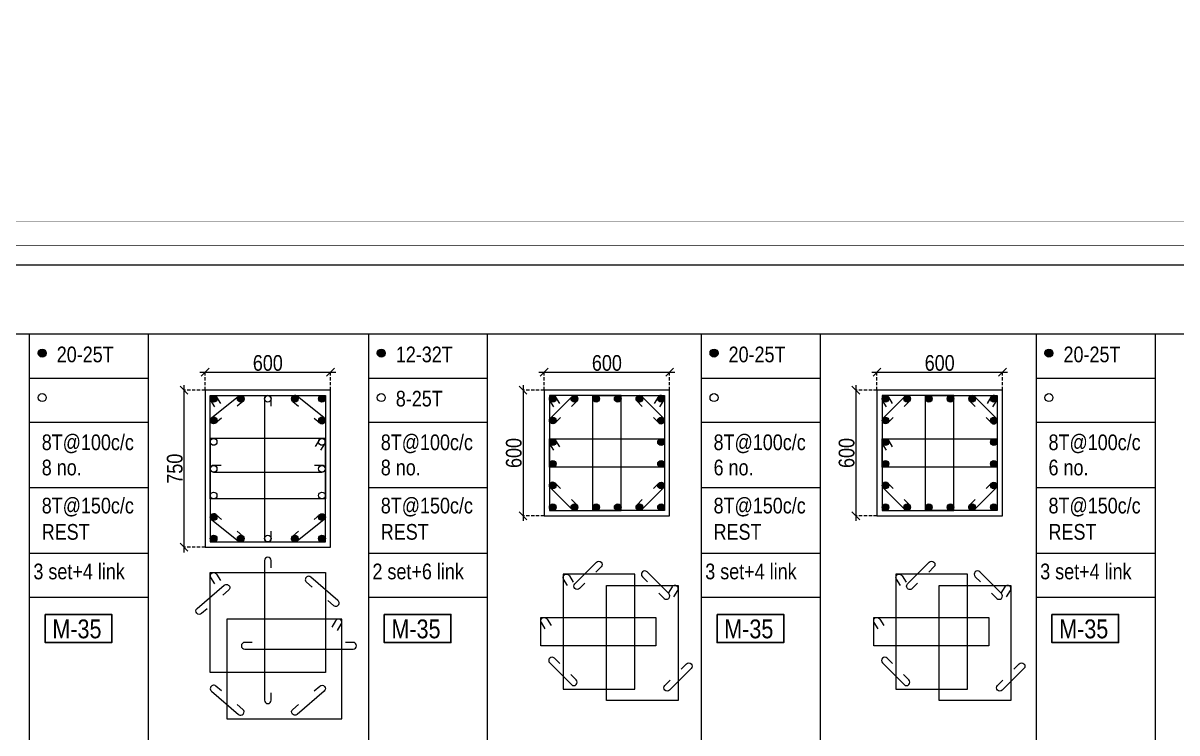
# Model space of a CAD drawing. Header units: millimetres. Extents: x 1112055 to 3390982, y -148532 to 766891.
# Drawn here: x 2311969 to 2334035, y 558168 to 571740 of the extents above; entities that cross this region are included whole.
import ezdxf
from ezdxf.enums import TextEntityAlignment as Align

# ---------------------------------------------------------------- set-up
doc = ezdxf.new("R2010")
doc.units = ezdxf.units.MM
doc.header["$PDMODE"] = 35
doc.header["$PDSIZE"] = -25
doc.linetypes.add('DASHED2', pattern=[0.375, 0.25, -0.125])
doc.linetypes.add('Hidden', pattern=[9.525, 6.35, -3.175])
for name, color, linetype, lineweight in [('B COL. SIZE DIM', 220, 'Continuous', 25), ('B COLSCH', 204, 'Continuous', 20), ('B COLUMN', 1, 'Hidden', 9), ('B STEEL', 34, 'Continuous', 15), ('B TITLE BLOCK', 250, 'Continuous', 0)]:
    doc.layers.add(name, color=color, linetype=linetype, lineweight=lineweight)
doc.layers.add('B TEXT', color=7, linetype='Continuous')
doc.styles.add('dim inside', font='romans.shx', dxfattribs={"width": 0.8, "height": 125})
doc.styles.add('SWINC', font='swissc.ttf')
doc.dimstyles.new('dim inside', dxfattribs={"dimtxt": 125, "dimasz": 100, "dimexe": 0, "dimexo": 0, "dimgap": 10, "dimtad": 0, "dimdec": 0, "dimzin": 0, "dimdsep": 46, "dimtxsty": 'dim inside', "dimblk": 'SMALL', "dimcen": 0.09, "dimadec": 0, "dimazin": 0, "dimtfac": 1, "dimtdec": 0, "dimtofl": 0, "dimtmove": 0, "dimatfit": 3, "dimfxl": 1, "dimtolj": 1, "dimtzin": 0, "dimarcsym": 2})

# ---------------------------------------------------------------- blocks, each defined once
blk = doc.blocks.new('_Oblique')
at = {"color": 0, "linetype": 'ByBlock', "lineweight": -2}
blk.add_line((-0.5, -0.5), (0.5, 0.5), dxfattribs=at)
blk = doc.blocks.new('*D3368')
at = {"layer": 'B COL. SIZE DIM', "color": 250, "lineweight": 9, "ltscale": 250, "transparency": 16777216}
blk.add_line((2315350, 565065), (2317950, 565065), dxfattribs=at)
at = {"layer": 'B COL. SIZE DIM', "color": 250, "linetype": 'DASHED2', "lineweight": 9, "ltscale": 250, "transparency": 16777216}
for p, q in [((2315450, 564720), (2315450, 565065)), ((2317850, 564720), (2317850, 565065))]:
    blk.add_line(p, q, dxfattribs=at)
at = {"layer": 'Defpoints', "color": 0, "transparency": 16777216}
for p in [(2317850, 565065), (2315450, 564720), (2317850, 564720)]:
    blk.add_point(p, dxfattribs=at)
at = {"layer": 'B COL. SIZE DIM', "color": 250, "lineweight": 9, "transparency": 16777216, "xscale": 150, "yscale": 150, "zscale": 150, "rotation": 180}
blk.add_blockref('_Oblique', (2315450, 565065), dxfattribs=at)
at = {"layer": 'B COL. SIZE DIM', "color": 250, "lineweight": 9, "transparency": 16777216, "xscale": 150, "yscale": 150, "zscale": 150}
blk.add_blockref('_Oblique', (2317850, 565065), dxfattribs=at)
at = {"layer": 'B COL. SIZE DIM', "color": 6, "transparency": 16777216, "insert": (2316650, 565240), "char_height": 300, "attachment_point": 5, "style": 'SWINC'}
blk.add_mtext('\\A1;600', dxfattribs=at)
blk = doc.blocks.new('*D3369')
at = {"layer": 'B COL. SIZE DIM', "color": 250, "lineweight": 9, "ltscale": 250, "transparency": 16777216}
blk.add_line((2315046, 564820), (2315046, 561620), dxfattribs=at)
at = {"layer": 'B COL. SIZE DIM', "color": 250, "linetype": 'DASHED2', "lineweight": 9, "ltscale": 250, "transparency": 16777216}
for p, q in [((2315450, 564720), (2315046, 564720)), ((2315450, 561720), (2315046, 561720))]:
    blk.add_line(p, q, dxfattribs=at)
at = {"layer": 'Defpoints', "color": 0, "transparency": 16777216}
for p in [(2315450, 564720), (2315046, 561720), (2315450, 561720)]:
    blk.add_point(p, dxfattribs=at)
at = {"layer": 'B COL. SIZE DIM', "color": 250, "lineweight": 9, "transparency": 16777216, "xscale": 150, "yscale": 150, "zscale": 150}
for p, rotation in [((2315046, 564720), 90), ((2315046, 561720), 270)]:
    blk.add_blockref('_Oblique', p, dxfattribs=dict(at, rotation=rotation))
at = {"layer": 'B COL. SIZE DIM', "color": 6, "transparency": 16777216, "insert": (2314871, 563220), "char_height": 300, "attachment_point": 5, "rotation": 90, "style": 'SWINC'}
blk.add_mtext('\\A1;750', dxfattribs=at)
blk = doc.blocks.new('*D3380')
at = {"layer": 'B COL. SIZE DIM', "color": 250, "lineweight": 9, "ltscale": 250, "transparency": 16777216}
blk.add_line((2321834, 565065), (2324434, 565065), dxfattribs=at)
at = {"layer": 'B COL. SIZE DIM', "color": 250, "linetype": 'DASHED2', "lineweight": 9, "ltscale": 250, "transparency": 16777216}
for p, q in [((2321934, 564720), (2321934, 565065)), ((2324334, 564720), (2324334, 565065))]:
    blk.add_line(p, q, dxfattribs=at)
at = {"layer": 'Defpoints', "color": 0, "transparency": 16777216}
for p in [(2324334, 565065), (2321934, 564720), (2324334, 564720)]:
    blk.add_point(p, dxfattribs=at)
at = {"layer": 'B COL. SIZE DIM', "color": 250, "lineweight": 9, "transparency": 16777216, "xscale": 150, "yscale": 150, "zscale": 150, "rotation": 180}
blk.add_blockref('_Oblique', (2321934, 565065), dxfattribs=at)
at = {"layer": 'B COL. SIZE DIM', "color": 250, "lineweight": 9, "transparency": 16777216, "xscale": 150, "yscale": 150, "zscale": 150}
blk.add_blockref('_Oblique', (2324334, 565065), dxfattribs=at)
at = {"layer": 'B COL. SIZE DIM', "color": 6, "transparency": 16777216, "insert": (2323134, 565240), "char_height": 300, "attachment_point": 5, "style": 'SWINC'}
blk.add_mtext('\\A1;600', dxfattribs=at)
blk = doc.blocks.new('*D3381')
at = {"layer": 'B COL. SIZE DIM', "color": 250, "lineweight": 9, "ltscale": 250, "transparency": 16777216}
blk.add_line((2321530, 564820), (2321530, 562220), dxfattribs=at)
at = {"layer": 'B COL. SIZE DIM', "color": 250, "linetype": 'DASHED2', "lineweight": 9, "ltscale": 250, "transparency": 16777216}
for p, q in [((2321934, 564720), (2321530, 564720)), ((2321934, 562320), (2321530, 562320))]:
    blk.add_line(p, q, dxfattribs=at)
at = {"layer": 'Defpoints', "color": 0, "transparency": 16777216}
for p in [(2321934, 564720), (2321530, 562320), (2321934, 562320)]:
    blk.add_point(p, dxfattribs=at)
at = {"layer": 'B COL. SIZE DIM', "color": 250, "lineweight": 9, "transparency": 16777216, "xscale": 150, "yscale": 150, "zscale": 150}
for p, rotation in [((2321530, 564720), 90), ((2321530, 562320), 270)]:
    blk.add_blockref('_Oblique', p, dxfattribs=dict(at, rotation=rotation))
at = {"layer": 'B COL. SIZE DIM', "color": 6, "transparency": 16777216, "insert": (2321355, 563520), "char_height": 300, "attachment_point": 5, "rotation": 90, "style": 'SWINC'}
blk.add_mtext('\\A1;600', dxfattribs=at)
blk = doc.blocks.new('*D3404')
at = {"layer": 'B COL. SIZE DIM', "color": 250, "lineweight": 9, "ltscale": 250, "transparency": 16777216}
blk.add_line((2328198, 565065), (2330798, 565065), dxfattribs=at)
at = {"layer": 'B COL. SIZE DIM', "color": 250, "linetype": 'DASHED2', "lineweight": 9, "ltscale": 250, "transparency": 16777216}
for p, q in [((2328298, 564720), (2328298, 565065)), ((2330698, 564720), (2330698, 565065))]:
    blk.add_line(p, q, dxfattribs=at)
at = {"layer": 'Defpoints', "color": 0, "transparency": 16777216}
for p in [(2330698, 565065), (2328298, 564720), (2330698, 564720)]:
    blk.add_point(p, dxfattribs=at)
at = {"layer": 'B COL. SIZE DIM', "color": 250, "lineweight": 9, "transparency": 16777216, "xscale": 150, "yscale": 150, "zscale": 150, "rotation": 180}
blk.add_blockref('_Oblique', (2328298, 565065), dxfattribs=at)
at = {"layer": 'B COL. SIZE DIM', "color": 250, "lineweight": 9, "transparency": 16777216, "xscale": 150, "yscale": 150, "zscale": 150}
blk.add_blockref('_Oblique', (2330698, 565065), dxfattribs=at)
at = {"layer": 'B COL. SIZE DIM', "color": 6, "transparency": 16777216, "insert": (2329498, 565240), "char_height": 300, "attachment_point": 5, "style": 'SWINC'}
blk.add_mtext('\\A1;600', dxfattribs=at)
blk = doc.blocks.new('*D3405')
at = {"layer": 'B COL. SIZE DIM', "color": 250, "lineweight": 9, "ltscale": 250, "transparency": 16777216}
blk.add_line((2327894, 564820), (2327894, 562220), dxfattribs=at)
at = {"layer": 'B COL. SIZE DIM', "color": 250, "linetype": 'DASHED2', "lineweight": 9, "ltscale": 250, "transparency": 16777216}
for p, q in [((2328298, 564720), (2327894, 564720)), ((2328298, 562320), (2327894, 562320))]:
    blk.add_line(p, q, dxfattribs=at)
at = {"layer": 'Defpoints', "color": 0, "transparency": 16777216}
for p in [(2328298, 564720), (2327894, 562320), (2328298, 562320)]:
    blk.add_point(p, dxfattribs=at)
at = {"layer": 'B COL. SIZE DIM', "color": 250, "lineweight": 9, "transparency": 16777216, "xscale": 150, "yscale": 150, "zscale": 150}
for p, rotation in [((2327894, 564720), 90), ((2327894, 562320), 270)]:
    blk.add_blockref('_Oblique', p, dxfattribs=dict(at, rotation=rotation))
at = {"layer": 'B COL. SIZE DIM', "color": 6, "transparency": 16777216, "insert": (2327719, 563520), "char_height": 300, "attachment_point": 5, "rotation": 90, "style": 'SWINC'}
blk.add_mtext('\\A1;600', dxfattribs=at)

msp = doc.modelspace()

# ---------------------------------------------------------------- hatches: boundary and pattern name
at = {"layer": 'B STEEL', "lineweight": 9, "ltscale": 0.5}
h = msp.add_hatch(color=34, dxfattribs=at)
edge = h.paths.add_edge_path()
edge.add_arc((2312334.7, 565428.9), 76.8, 0, 360)
h = msp.add_hatch(color=34, dxfattribs=at)
edge = h.paths.add_edge_path()
edge.add_arc((2318818.7, 565428.9), 76.8, 0, 360)
h = msp.add_hatch(color=34, dxfattribs=at)
edge = h.paths.add_edge_path()
edge.add_arc((2325182.8, 565428.9), 76.8, 0, 360)
h = msp.add_hatch(color=34, dxfattribs=at)
edge = h.paths.add_edge_path()
edge.add_arc((2331587.9, 565428.9), 76.8, 0, 360)
h = msp.add_hatch(color=34, dxfattribs=at)
edge = h.paths.add_edge_path()
edge.add_arc((2315613.9, 564555.7), 64, 0, 360)
at = {"layer": 'B STEEL', "lineweight": 30}
h = msp.add_hatch(color=34, dxfattribs=at)
edge = h.paths.add_edge_path()
edge.add_arc((2316131.9, 564555.7), 64, 0, 360)
h = msp.add_hatch(color=34, dxfattribs=at)
edge = h.paths.add_edge_path()
edge.add_arc((2317167.9, 564555.7), 64, 0, 360)
at = {"layer": 'B STEEL', "lineweight": 9, "ltscale": 0.5}
h = msp.add_hatch(color=34, dxfattribs=at)
edge = h.paths.add_edge_path()
edge.add_arc((2317685.8, 564555.7), 64, 180, 540, ccw=False)
h = msp.add_hatch(color=34, dxfattribs=at)
edge = h.paths.add_edge_path()
edge.add_arc((2322097.9, 564555.7), 64, 0, 360)
h = msp.add_hatch(color=34, dxfattribs=at)
edge = h.paths.add_edge_path()
edge.add_arc((2322512.2, 564555.7), 64, 180, 540, ccw=False)
at = {"layer": 'B STEEL'}
h = msp.add_hatch(color=34, dxfattribs=at)
edge = h.paths.add_edge_path()
edge.add_arc((2322926.6, 564555.7), 64, 0, 360)
h = msp.add_hatch(color=34, dxfattribs=at)
edge = h.paths.add_edge_path()
edge.add_arc((2323341, 564555.7), 64, 0, 360)
at = {"layer": 'B STEEL', "lineweight": 9, "ltscale": 0.5}
h = msp.add_hatch(color=34, dxfattribs=at)
edge = h.paths.add_edge_path()
edge.add_arc((2323755.4, 564555.7), 64, 180, 540, ccw=False)
h = msp.add_hatch(color=34, dxfattribs=at)
edge = h.paths.add_edge_path()
edge.add_arc((2324169.8, 564555.7), 64, 180, 540, ccw=False)
h = msp.add_hatch(color=34, dxfattribs=at)
edge = h.paths.add_edge_path()
edge.add_arc((2328461.9, 564555.7), 64, 0, 360)
h = msp.add_hatch(color=34, dxfattribs=at)
edge = h.paths.add_edge_path()
edge.add_arc((2328876.3, 564555.7), 64, 180, 540, ccw=False)
at = {"layer": 'B STEEL'}
h = msp.add_hatch(color=34, dxfattribs=at)
edge = h.paths.add_edge_path()
edge.add_arc((2329290.7, 564555.7), 64, 0, 360)
h = msp.add_hatch(color=34, dxfattribs=at)
edge = h.paths.add_edge_path()
edge.add_arc((2329705.1, 564555.7), 64, 0, 360)
at = {"layer": 'B STEEL', "lineweight": 9, "ltscale": 0.5}
h = msp.add_hatch(color=34, dxfattribs=at)
edge = h.paths.add_edge_path()
edge.add_arc((2330119.5, 564555.7), 64, 180, 540, ccw=False)
h = msp.add_hatch(color=34, dxfattribs=at)
edge = h.paths.add_edge_path()
edge.add_arc((2330533.9, 564555.7), 64, 180, 540, ccw=False)
at = {"layer": 'B STEEL', "lineweight": 30}
h = msp.add_hatch(color=34, dxfattribs=at)
edge = h.paths.add_edge_path()
edge.add_arc((2315613.9, 564143.7), 64, 0, 360)
h = msp.add_hatch(color=34, dxfattribs=at)
edge = h.paths.add_edge_path()
edge.add_arc((2317685.8, 564143.7), 64, 0, 360)
at = {"layer": 'B STEEL', "lineweight": 9, "ltscale": 0.5}
h = msp.add_hatch(color=34, dxfattribs=at)
edge = h.paths.add_edge_path()
edge.add_arc((2322097.9, 564141.3), 64, 0, 360)
h = msp.add_hatch(color=34, dxfattribs=at)
edge = h.paths.add_edge_path()
edge.add_arc((2324169.8, 564141.3), 64, 180, 540, ccw=False)
h = msp.add_hatch(color=34, dxfattribs=at)
edge = h.paths.add_edge_path()
edge.add_arc((2328461.9, 564141.3), 64, 0, 360)
h = msp.add_hatch(color=34, dxfattribs=at)
edge = h.paths.add_edge_path()
edge.add_arc((2330533.9, 564141.3), 64, 180, 540, ccw=False)
at = {"layer": 'B STEEL'}
h = msp.add_hatch(color=34, dxfattribs=at)
edge = h.paths.add_edge_path()
edge.add_arc((2322097.9, 563726.9), 64, 0, 360)
h = msp.add_hatch(color=34, dxfattribs=at)
edge = h.paths.add_edge_path()
edge.add_arc((2324169.8, 563726.9), 64, 0, 360)
h = msp.add_hatch(color=34, dxfattribs=at)
edge = h.paths.add_edge_path()
edge.add_arc((2328461.9, 563726.9), 64, 0, 360)
h = msp.add_hatch(color=34, dxfattribs=at)
edge = h.paths.add_edge_path()
edge.add_arc((2330533.9, 563726.9), 64, 0, 360)
h = msp.add_hatch(color=34, dxfattribs=at)
edge = h.paths.add_edge_path()
edge.add_arc((2322097.9, 563312.5), 64, 0, 360)
h = msp.add_hatch(color=34, dxfattribs=at)
edge = h.paths.add_edge_path()
edge.add_arc((2324169.8, 563312.5), 64, 0, 360)
h = msp.add_hatch(color=34, dxfattribs=at)
edge = h.paths.add_edge_path()
edge.add_arc((2328461.9, 563312.5), 64, 0, 360)
h = msp.add_hatch(color=34, dxfattribs=at)
edge = h.paths.add_edge_path()
edge.add_arc((2330533.9, 563312.5), 64, 0, 360)
at = {"layer": 'B STEEL', "lineweight": 9, "ltscale": 0.5}
h = msp.add_hatch(color=34, dxfattribs=at)
edge = h.paths.add_edge_path()
edge.add_arc((2322097.9, 562898.2), 64, 0, 360)
h = msp.add_hatch(color=34, dxfattribs=at)
edge = h.paths.add_edge_path()
edge.add_arc((2324169.8, 562898.2), 64, 180, 540, ccw=False)
h = msp.add_hatch(color=34, dxfattribs=at)
edge = h.paths.add_edge_path()
edge.add_arc((2328461.9, 562898.2), 64, 0, 360)
h = msp.add_hatch(color=34, dxfattribs=at)
edge = h.paths.add_edge_path()
edge.add_arc((2330533.9, 562898.2), 64, 180, 540, ccw=False)
h = msp.add_hatch(color=34, dxfattribs=at)
edge = h.paths.add_edge_path()
edge.add_arc((2322097.9, 562483.8), 64, 0, 360, ccw=False)
h = msp.add_hatch(color=34, dxfattribs=at)
edge = h.paths.add_edge_path()
edge.add_arc((2322512.2, 562483.8), 64, -180, 180)
at = {"layer": 'B STEEL'}
h = msp.add_hatch(color=34, dxfattribs=at)
edge = h.paths.add_edge_path()
edge.add_arc((2322926.6, 562483.8), 64, 0, 360)
h = msp.add_hatch(color=34, dxfattribs=at)
edge = h.paths.add_edge_path()
edge.add_arc((2323341, 562483.8), 64, 0, 360)
at = {"layer": 'B STEEL', "lineweight": 9, "ltscale": 0.5}
h = msp.add_hatch(color=34, dxfattribs=at)
edge = h.paths.add_edge_path()
edge.add_arc((2323755.4, 562483.8), 64, -180, 180)
h = msp.add_hatch(color=34, dxfattribs=at)
edge = h.paths.add_edge_path()
edge.add_arc((2324169.8, 562483.8), 64, -180, 180)
h = msp.add_hatch(color=34, dxfattribs=at)
edge = h.paths.add_edge_path()
edge.add_arc((2328461.9, 562483.8), 64, 0, 360, ccw=False)
h = msp.add_hatch(color=34, dxfattribs=at)
edge = h.paths.add_edge_path()
edge.add_arc((2328876.3, 562483.8), 64, -180, 180)
at = {"layer": 'B STEEL'}
h = msp.add_hatch(color=34, dxfattribs=at)
edge = h.paths.add_edge_path()
edge.add_arc((2329290.7, 562483.8), 64, 0, 360)
h = msp.add_hatch(color=34, dxfattribs=at)
edge = h.paths.add_edge_path()
edge.add_arc((2329705.1, 562483.8), 64, 0, 360)
at = {"layer": 'B STEEL', "lineweight": 9, "ltscale": 0.5}
h = msp.add_hatch(color=34, dxfattribs=at)
edge = h.paths.add_edge_path()
edge.add_arc((2330119.5, 562483.8), 64, -180, 180)
h = msp.add_hatch(color=34, dxfattribs=at)
edge = h.paths.add_edge_path()
edge.add_arc((2330533.9, 562483.8), 64, -180, 180)
at = {"layer": 'B STEEL', "lineweight": 30}
h = msp.add_hatch(color=34, dxfattribs=at)
edge = h.paths.add_edge_path()
edge.add_arc((2315613.9, 562295.7), 64, 0, 360)
h = msp.add_hatch(color=34, dxfattribs=at)
edge = h.paths.add_edge_path()
edge.add_arc((2317685.8, 562295.7), 64, 0, 360)
at = {"layer": 'B STEEL', "lineweight": 9, "ltscale": 0.5}
h = msp.add_hatch(color=34, dxfattribs=at)
edge = h.paths.add_edge_path()
edge.add_arc((2315613.9, 561883.7), 64, 0, 360, ccw=False)
at = {"layer": 'B STEEL', "lineweight": 30}
h = msp.add_hatch(color=34, dxfattribs=at)
edge = h.paths.add_edge_path()
edge.add_arc((2316131.9, 561883.7), 64, 0, 360)
h = msp.add_hatch(color=34, dxfattribs=at)
edge = h.paths.add_edge_path()
edge.add_arc((2317167.9, 561883.7), 64, 0, 360)
at = {"layer": 'B STEEL', "lineweight": 9, "ltscale": 0.5}
h = msp.add_hatch(color=34, dxfattribs=at)
edge = h.paths.add_edge_path()
edge.add_arc((2317685.8, 561883.7), 64, -180, 180)

# ---------------------------------------------------------------- linework, layer by layer
at = {"layer": 'B COLSCH', "color": 250, "lineweight": 0}
for p, q in [((2210905.9, 567116.2), (2340021.1, 567116.2)), ((2210905.9, 565797.2), (2340021.1, 565797.2)), ((2312088.4, 565797.2), (2312088.4, 516358.1)), ((2314362.8, 565797.2), (2314362.8, 507483)), ((2318572.4, 565797.2), (2318572.4, 516358.1)), ((2320846.8, 565797.2), (2320846.8, 507483)), ((2324936.5, 565797.2), (2324936.5, 516358.1)), ((2327210.9, 565797.2), (2327210.9, 507483)), ((2331341.6, 565797.2), (2331341.6, 516358.1)), ((2333616, 565797.2), (2333616, 507483)), ((2312088.4, 564952.2), (2314362.8, 564952.2)), ((2318572.4, 564952.2), (2320846.8, 564952.2)), ((2324936.5, 564952.2), (2327210.9, 564952.2)), ((2331341.6, 564952.2), (2333616, 564952.2)), ((2312088.4, 564107.2), (2314362.8, 564107.2)), ((2318572.4, 564107.2), (2320846.8, 564107.2)), ((2324936.5, 564107.2), (2327210.9, 564107.2)), ((2331341.6, 564107.2), (2333616, 564107.2)), ((2312088.4, 562857.5), (2314362.8, 562857.5)), ((2318572.4, 562857.5), (2320846.8, 562857.5)), ((2324936.5, 562857.5), (2327210.9, 562857.5)), ((2331341.6, 562857.5), (2333616, 562857.5)), ((2312088.4, 561607.7), (2314362.8, 561607.7)), ((2318572.4, 561607.7), (2320846.8, 561607.7)), ((2324936.5, 561607.7), (2327210.9, 561607.7)), ((2331341.6, 561607.7), (2333616, 561607.7)), ((2312088.4, 560762.7), (2314362.8, 560762.7)), ((2318572.4, 560762.7), (2320846.8, 560762.7)), ((2324936.5, 560762.7), (2327210.9, 560762.7)), ((2331341.6, 560762.7), (2333616, 560762.7))]:
    msp.add_line(p, q, dxfattribs=at)
at = {"layer": 'B COLUMN', "color": 1, "linetype": 'ByBlock', "lineweight": 20}
for points in [[(2315449.9, 561719.7), (2317849.9, 561719.7), (2317849.9, 564719.7), (2315449.9, 564719.7)], [(2321933.8, 562319.7), (2324333.8, 562319.7), (2324333.8, 564719.7), (2321933.8, 564719.7)], [(2328297.9, 562319.7), (2330697.9, 562319.7), (2330697.9, 564719.7), (2328297.9, 564719.7)]]:
    msp.add_lwpolyline(points, close=True, dxfattribs=at)
at = {"layer": 'B STEEL', "color": 34, "lineweight": 9, "ltscale": 0.5}
for points in [[(2315634.1, 564400.7), (2315559.4, 564522.2, -1), (2315668.4, 564589.3), (2315743.2, 564467.8)], [(2315763.8, 564188.2), (2315655.6, 564095.2, -1), (2315572.2, 564192.3), (2316090.1, 564604.3, -1), (2316173.6, 564507.2), (2316065.4, 564414.2)], [(2316713.9, 564413.1), (2316713.9, 564555.7, 1), (2316585.8, 564555.7), (2316585.8, 561883.7, 1), (2316713.9, 561883.7), (2316713.9, 562026.4)], [(2317535.9, 564188.2), (2317644.1, 564095.2, 1), (2317727.6, 564192.3), (2317209.6, 564604.3, 1), (2317126.1, 564507.2), (2317234.3, 564414.2)], [(2322118.1, 564400.7), (2322043.3, 564522.2, -1), (2322152.4, 564589.3), (2322227.1, 564467.8)], [(2322244, 564196.9), (2322143.1, 564096.1, -1), (2322052.6, 564186.6), (2322467, 564601, -1), (2322557.5, 564510.5), (2322456.7, 564409.6)], [(2324023.7, 564196.9), (2324124.5, 564096.1, 1), (2324215.1, 564186.6), (2323800.7, 564601, 1), (2323710.2, 564510.5), (2323811, 564409.6)], [(2324149.6, 564400.7), (2324224.3, 564522.2, 1), (2324115.3, 564589.3), (2324040.5, 564467.8)], [(2328482.2, 564400.7), (2328407.4, 564522.2, -1), (2328516.5, 564589.3), (2328591.2, 564467.8)], [(2328608.1, 564196.9), (2328507.2, 564096.1, -1), (2328416.7, 564186.6), (2328831.1, 564601, -1), (2328921.6, 564510.5), (2328820.7, 564409.6)], [(2330387.8, 564196.9), (2330488.6, 564096.1, 1), (2330579.2, 564186.6), (2330164.8, 564601, 1), (2330074.2, 564510.5), (2330175.1, 564409.6)], [(2330513.7, 564400.7), (2330588.4, 564522.2, 1), (2330479.4, 564589.3), (2330404.6, 564467.8)], [(2317665.6, 563576.7), (2317740.4, 563698.2, 1), (2317631.3, 563765.3), (2317556.6, 563643.8)], [(2322118.1, 563571.9), (2322043.3, 563693.4, -1), (2322152.4, 563760.5), (2322227.1, 563639)], [(2328482.2, 563571.9), (2328407.4, 563693.4, -1), (2328516.5, 563760.5), (2328591.2, 563639)], [(2315756.5, 563283.7), (2315613.9, 563283.7, 1), (2315613.9, 563155.7), (2317685.8, 563155.7, 1), (2317685.8, 563283.7), (2317543.2, 563283.7)], [(2322244, 562842.6), (2322143.1, 562943.4, 1), (2322052.6, 562852.9), (2322467, 562438.5, 1), (2322557.5, 562529), (2322456.7, 562629.9)], [(2324023.7, 562842.6), (2324124.5, 562943.4, -1), (2324215.1, 562852.9), (2323800.7, 562438.5, -1), (2323710.2, 562529), (2323811, 562629.9)], [(2328608.1, 562842.6), (2328507.2, 562943.4, 1), (2328416.7, 562852.9), (2328831.1, 562438.5, 1), (2328921.6, 562529), (2328820.7, 562629.9)], [(2330387.8, 562842.6), (2330488.6, 562943.4, -1), (2330579.2, 562852.9), (2330164.8, 562438.5, -1), (2330074.2, 562529), (2330175.1, 562629.9)], [(2315763.8, 562251.3), (2315655.6, 562344.3, 1), (2315572.2, 562247.2), (2316090.1, 561835.2, 1), (2316173.6, 561932.3), (2316065.4, 562025.3)], [(2317535.9, 562251.3), (2317644.1, 562344.3, -1), (2317727.6, 562247.2), (2317209.6, 561835.2, -1), (2317126.1, 561932.3), (2317234.3, 562025.3)], [(2316713.9, 561322.2), (2316713.9, 561464.8, 1), (2316585.8, 561464.8), (2316585.8, 558792.8, 1), (2316713.9, 558792.8), (2316713.9, 558935.5)], [(2322710.9, 561029.6), (2322610.1, 560928.7, -1), (2322519.5, 561019.3), (2322933.9, 561433.6, -1), (2323024.5, 561343.1), (2322923.6, 561242.2)], [(2329075, 561029.6), (2328974.1, 560928.7, -1), (2328883.6, 561019.3), (2329298, 561433.6, -1), (2329388.5, 561343.1), (2329287.7, 561242.2)], [(2315634.1, 561015.7), (2315559.4, 561137.2, -1), (2315668.4, 561204.3), (2315743.2, 561082.8)], [(2317798.9, 560698.2), (2317907.1, 560605.2, 1), (2317990.6, 560702.3), (2317472.6, 561147.6, 1), (2317389.1, 561050.5), (2317497.3, 560957.5)], [(2322382.1, 560985.1), (2322307.3, 561106.6, -1), (2322416.4, 561173.7), (2322491.1, 561052.2)], [(2324125.5, 560842.1), (2324226.4, 560741.2, 1), (2324316.9, 560831.7), (2323902.6, 561246.1, 1), (2323812, 561155.6), (2323912.9, 561054.7)], [(2328746.2, 560985.1), (2328671.4, 561106.6, -1), (2328780.5, 561173.7), (2328855.2, 561052.2)], [(2330489.6, 560842.1), (2330590.5, 560741.2, 1), (2330681, 560831.7), (2330266.6, 561246.1, 1), (2330176.1, 561155.6), (2330277, 561054.7)], [(2315489.8, 560542.5), (2315381.7, 560449.5, -1), (2315298.2, 560546.6), (2315816.2, 560991.9, -1), (2315899.6, 560894.8), (2315791.5, 560801.8)], [(2324413.6, 560770.5), (2324488.3, 560892, 1), (2324379.3, 560959.1), (2324304.5, 560837.6)], [(2330777.7, 560770.5), (2330852.4, 560892, 1), (2330743.4, 560959.1), (2330668.6, 560837.6)], [(2317980.4, 560125.1), (2318055.1, 560246.5, 1), (2317946.1, 560313.6), (2317871.3, 560192.2)], [(2321956.2, 560156.3), (2321881.4, 560277.8, -1), (2321990.4, 560344.9), (2322065.2, 560223.4)], [(2328320.3, 560156.3), (2328245.5, 560277.8, -1), (2328354.5, 560344.9), (2328429.3, 560223.4)], [(2316350.7, 559898.8), (2316208, 559898.8, 1), (2316208, 559770.7), (2318280, 559770.7, 1), (2318280, 559898.8), (2318137.3, 559898.8)], [(2322231.8, 559495.9), (2322130.9, 559596.8, 1), (2322040.4, 559506.3), (2322454.8, 559091.9, 1), (2322545.3, 559182.4), (2322444.5, 559283.3)], [(2328595.9, 559495.9), (2328495, 559596.8, 1), (2328404.5, 559506.3), (2328818.9, 559091.9, 1), (2328909.4, 559182.4), (2328808.5, 559283.3)], [(2324554.1, 559388), (2324655, 559488.9, -1), (2324745.5, 559398.4), (2324331.1, 558984, -1), (2324240.6, 559074.5), (2324341.4, 559175.4)], [(2330918.2, 559388), (2331019, 559488.9, -1), (2331109.6, 559398.4), (2330695.2, 558984, -1), (2330604.7, 559074.5), (2330705.5, 559175.4)], [(2315763.8, 558971), (2315655.6, 559064, 1), (2315572.2, 558966.9), (2316090.1, 558521.5, 1), (2316173.6, 558618.6), (2316065.4, 558711.6)], [(2317535.9, 558971), (2317644.1, 559064, -1), (2317727.6, 558966.9), (2317209.6, 558521.5, -1), (2317126.1, 558618.6), (2317234.3, 558711.6)]]:
    msp.add_lwpolyline(points, format="xyb", dxfattribs=at)
for points in [[(2317749.9, 562643.7), (2315549.9, 562643.7), (2315549.9, 564619.7), (2317749.9, 564619.7)], [(2322033.8, 562419.7), (2323405.1, 562419.7), (2323405.1, 564619.7), (2322033.8, 564619.7)], [(2324233.8, 562419.7), (2322862.6, 562419.7), (2322862.6, 564619.7), (2324233.8, 564619.7)], [(2328397.9, 562419.7), (2329769.1, 562419.7), (2329769.1, 564619.7), (2328397.9, 564619.7)], [(2330597.9, 562419.7), (2329226.7, 562419.7), (2329226.7, 564619.7), (2330597.9, 564619.7)], [(2317749.9, 563795.7), (2315549.9, 563795.7), (2315549.9, 561819.7), (2317749.9, 561819.7)], [(2322033.8, 563791), (2324233.8, 563791), (2324233.8, 563248.5), (2322033.8, 563248.5)], [(2328397.9, 563791), (2330597.9, 563791), (2330597.9, 563248.5), (2328397.9, 563248.5)], [(2317749.9, 559325.4), (2315549.9, 559325.4), (2315549.9, 561234.8), (2317749.9, 561234.8)], [(2322297.8, 559004.2), (2323669, 559004.2), (2323669, 561204.2), (2322297.8, 561204.2)], [(2328661.9, 559004.2), (2330033.1, 559004.2), (2330033.1, 561204.2), (2328661.9, 561204.2)], [(2324497.8, 558789.6), (2323126.6, 558789.6), (2323126.6, 560989.6), (2324497.8, 560989.6)], [(2330861.9, 558789.6), (2329490.7, 558789.6), (2329490.7, 560989.6), (2330861.9, 560989.6)], [(2318064.6, 560344.1), (2315864.6, 560344.1), (2315864.6, 558434.8), (2318064.6, 558434.8)], [(2321871.9, 560375.4), (2324071.9, 560375.4), (2324071.9, 559832.9), (2321871.9, 559832.9)], [(2328236, 560375.4), (2330436, 560375.4), (2330436, 559832.9), (2328236, 559832.9)]]:
    msp.add_lwpolyline(points, close=True, dxfattribs=at)
for centre, radius in [((2312334.7, 565428.9), 76.8), ((2318818.7, 565428.9), 76.8), ((2325182.8, 565428.9), 76.8), ((2331587.9, 565428.9), 76.8), ((2312334.7, 564578.6), 76.8), ((2315613.9, 564555.7), 64), ((2316131.9, 564555.7), 64), ((2316649.9, 564555.7), 64), ((2317167.9, 564555.7), 64), ((2317685.8, 564555.7), 64), ((2318818.7, 564578.6), 76.8), ((2322097.9, 564555.7), 64), ((2322512.2, 564555.7), 64), ((2322926.6, 564555.7), 64), ((2323341, 564555.7), 64), ((2323755.4, 564555.7), 64), ((2324169.8, 564555.7), 64), ((2325182.8, 564578.6), 76.8), ((2328461.9, 564555.7), 64), ((2328876.3, 564555.7), 64), ((2329290.7, 564555.7), 64), ((2329705.1, 564555.7), 64), ((2330119.5, 564555.7), 64), ((2330533.9, 564555.7), 64), ((2331587.9, 564578.6), 76.8), ((2315613.9, 564143.7), 64), ((2317685.8, 564143.7), 64), ((2322097.9, 564141.3), 64), ((2324169.8, 564141.3), 64), ((2328461.9, 564141.3), 64), ((2330533.9, 564141.3), 64), ((2315613.9, 563731.7), 64), ((2317685.8, 563731.7), 64), ((2322097.9, 563726.9), 64), ((2324169.8, 563726.9), 64), ((2328461.9, 563726.9), 64), ((2330533.9, 563726.9), 64), ((2322097.9, 563312.5), 64), ((2324169.8, 563312.5), 64), ((2328461.9, 563312.5), 64), ((2330533.9, 563312.5), 64), ((2315613.9, 563219.7), 64), ((2317685.8, 563219.7), 64), ((2322097.9, 562898.2), 64), ((2324169.8, 562898.2), 64), ((2328461.9, 562898.2), 64), ((2330533.9, 562898.2), 64), ((2315613.9, 562707.7), 64), ((2317685.8, 562707.7), 64), ((2322097.9, 562483.8), 64), ((2322512.2, 562483.8), 64), ((2322926.6, 562483.8), 64), ((2323341, 562483.8), 64), ((2323755.4, 562483.8), 64), ((2324169.8, 562483.8), 64), ((2328461.9, 562483.8), 64), ((2328876.3, 562483.8), 64), ((2329290.7, 562483.8), 64), ((2329705.1, 562483.8), 64), ((2330119.5, 562483.8), 64), ((2330533.9, 562483.8), 64), ((2315613.9, 562295.7), 64), ((2317685.8, 562295.7), 64), ((2315613.9, 561883.7), 64), ((2316131.9, 561883.7), 64), ((2316649.9, 561883.7), 64), ((2317167.9, 561883.7), 64), ((2317685.8, 561883.7), 64)]:
    msp.add_circle(centre, radius, dxfattribs=at)
at = {"layer": 'B TEXT', "color": 1}
for points in [[(2312392.1, 560433.6), (2313666.7, 560433.6), (2313666.7, 559895.7), (2312392.1, 559895.7)], [(2318876, 560433.6), (2320150.6, 560433.6), (2320150.6, 559895.7), (2318876, 559895.7)], [(2325240.1, 560433.6), (2326514.7, 560433.6), (2326514.7, 559895.7), (2325240.1, 559895.7)], [(2331645.3, 560433.6), (2332919.9, 560433.6), (2332919.9, 559895.7), (2331645.3, 559895.7)]]:
    msp.add_lwpolyline(points, close=True, dxfattribs=at)
at = {"layer": 'B TITLE BLOCK', "color": 1, "const_width": 10.1}
msp.add_lwpolyline([(2210083.7, 567938.4), (2210083.7, 488611.7), (2354234.1, 488611.7), (2354234.1, 567938.4)], close=True, dxfattribs=at)
at = {"layer": 'B TITLE BLOCK', "color": 250, "lineweight": 0, "const_width": 10.1}
msp.add_lwpolyline([(2210532.2, 567490), (2210532.2, 489060.2), (2353785.6, 489060.2), (2353785.6, 567490)], close=True, dxfattribs=at)

# ---------------------------------------------------------------- texts
at = {"layer": 'B TEXT', "style": 'SWINC'}
for s, p in [('20-25T', (2312613.2, 565254.3)), ('12-32T', (2319097.2, 565254.3)), ('20-25T', (2325461.3, 565254.3)), ('20-25T', (2331866.4, 565254.3)), ('8-25T', (2319097.2, 564409.3)), ('8T@100c/c', (2312326.3, 563574.5)), ('8T@100c/c', (2318810.2, 563574.5)), ('8T@100c/c', (2325174.3, 563574.5)), ('8T@100c/c', (2331579.5, 563574.5)), ('8 no.', (2312326.3, 563092.7)), ('8 no.', (2318810.2, 563092.7)), ('6 no.', (2325174.3, 563092.7)), ('6 no.', (2331579.5, 563092.7)), ('8T@150c/c', (2312326.3, 562364.6)), ('8T@150c/c', (2318810.2, 562364.6)), ('8T@150c/c', (2325174.3, 562364.6)), ('8T@150c/c', (2331579.5, 562364.6)), ('REST', (2312326.3, 561862.2)), ('REST', (2318810.2, 561862.2)), ('REST', (2325174.3, 561862.2)), ('REST', (2331579.5, 561862.2)), ('3 set+4 link', (2312166.6, 561105.2)), ('2 set+6 link', (2318650.6, 561105.2)), ('3 set+4 link', (2325014.7, 561105.2)), ('3 set+4 link', (2331419.8, 561105.2))]:
    msp.add_text(s, height=300, dxfattribs=at).set_placement(p)
at = {"layer": 'B TEXT', "color": 1, "style": 'SWINC'}
for p in [(2312529.4, 559869.1), (2319013.4, 559869.1), (2325377.5, 559869.1), (2331782.6, 559869.1)]:
    msp.add_text('M-35', height=360, dxfattribs=at).set_placement(p, align=Align.BOTTOM_LEFT)
at = {"layer": 'B TITLE BLOCK', "color": 251, "insert": (2671317.8, 571735), "char_height": 306.257, "attachment_point": 2, "style": 'SWINC'}
msp.add_mtext_dynamic_manual_height_columns('\\pxsm1,qj;{\\fBankGothic Lt BT|b0|i0|c0|p34;BHOOMI\\P\\ps*,q*;\\fGost|b0|i0|c0|p2;\\H0.8x;- CONSULTANTS -\\C1; }', width=800798.623, gutter_width=0, heights=[112641.5], dxfattribs=at)

# ---------------------------------------------------------------- dimensions: what is measured, and where the dimension line sits
at = {"layer": 'B COL. SIZE DIM', "color": 250, "ltscale": 250}
for base, p1, p2, picture, middle in [((2317849.9, 565064.7), (2315449.9, 564719.7), (2317849.9, 564719.7), '*D3368', (2316649.9, 565239.7)), ((2324333.8, 565064.7), (2321933.8, 564719.7), (2324333.8, 564719.7), '*D3380', (2323133.8, 565239.7)), ((2330697.9, 565064.7), (2328297.9, 564719.7), (2330697.9, 564719.7), '*D3404', (2329497.9, 565239.7))]:
    dim = msp.add_linear_dim(base=base, p1=p1, p2=p2, dimstyle='dim inside', override={"dimtxt": 300, "dimasz": 150, "dimgap": 25, "dimtad": 3, "dimlfac": 0.25, "dimtxsty": 'SWINC', "dimblk1": 'Oblique', "dimblk2": 'Oblique', "dimsah": 1, "dimdle": 100, "dimclrd": 250, "dimclre": 250, "dimclrt": 6, "dimfxl": 1000, "dimlwd": 9, "dimlwe": 9}, dxfattribs=at)
    dim.commit()
    dim.dimension.update_dxf_attribs({"geometry": picture, "text_midpoint": middle})
for base, p1, p2, picture, middle in [((2315046, 561719.7), (2315449.9, 564719.7), (2315449.9, 561719.7), '*D3369', (2314871, 563219.7)), ((2321529.9, 562319.7), (2321933.8, 564719.7), (2321933.8, 562319.7), '*D3381', (2321354.9, 563519.7)), ((2327894, 562319.7), (2328297.9, 564719.7), (2328297.9, 562319.7), '*D3405', (2327719, 563519.7))]:
    dim = msp.add_linear_dim(base=base, p1=p1, p2=p2, angle=90, dimstyle='dim inside', override={"dimtxt": 300, "dimasz": 150, "dimgap": 25, "dimtad": 3, "dimlfac": 0.25, "dimtxsty": 'SWINC', "dimblk1": 'Oblique', "dimblk2": 'Oblique', "dimsah": 1, "dimdle": 100, "dimclrd": 250, "dimclre": 250, "dimclrt": 6, "dimfxl": 1000, "dimlwd": 9, "dimlwe": 9}, dxfattribs=at)
    dim.commit()
    dim.dimension.update_dxf_attribs({"geometry": picture, "text_midpoint": middle})

doc.saveas('drawing.dxf')
